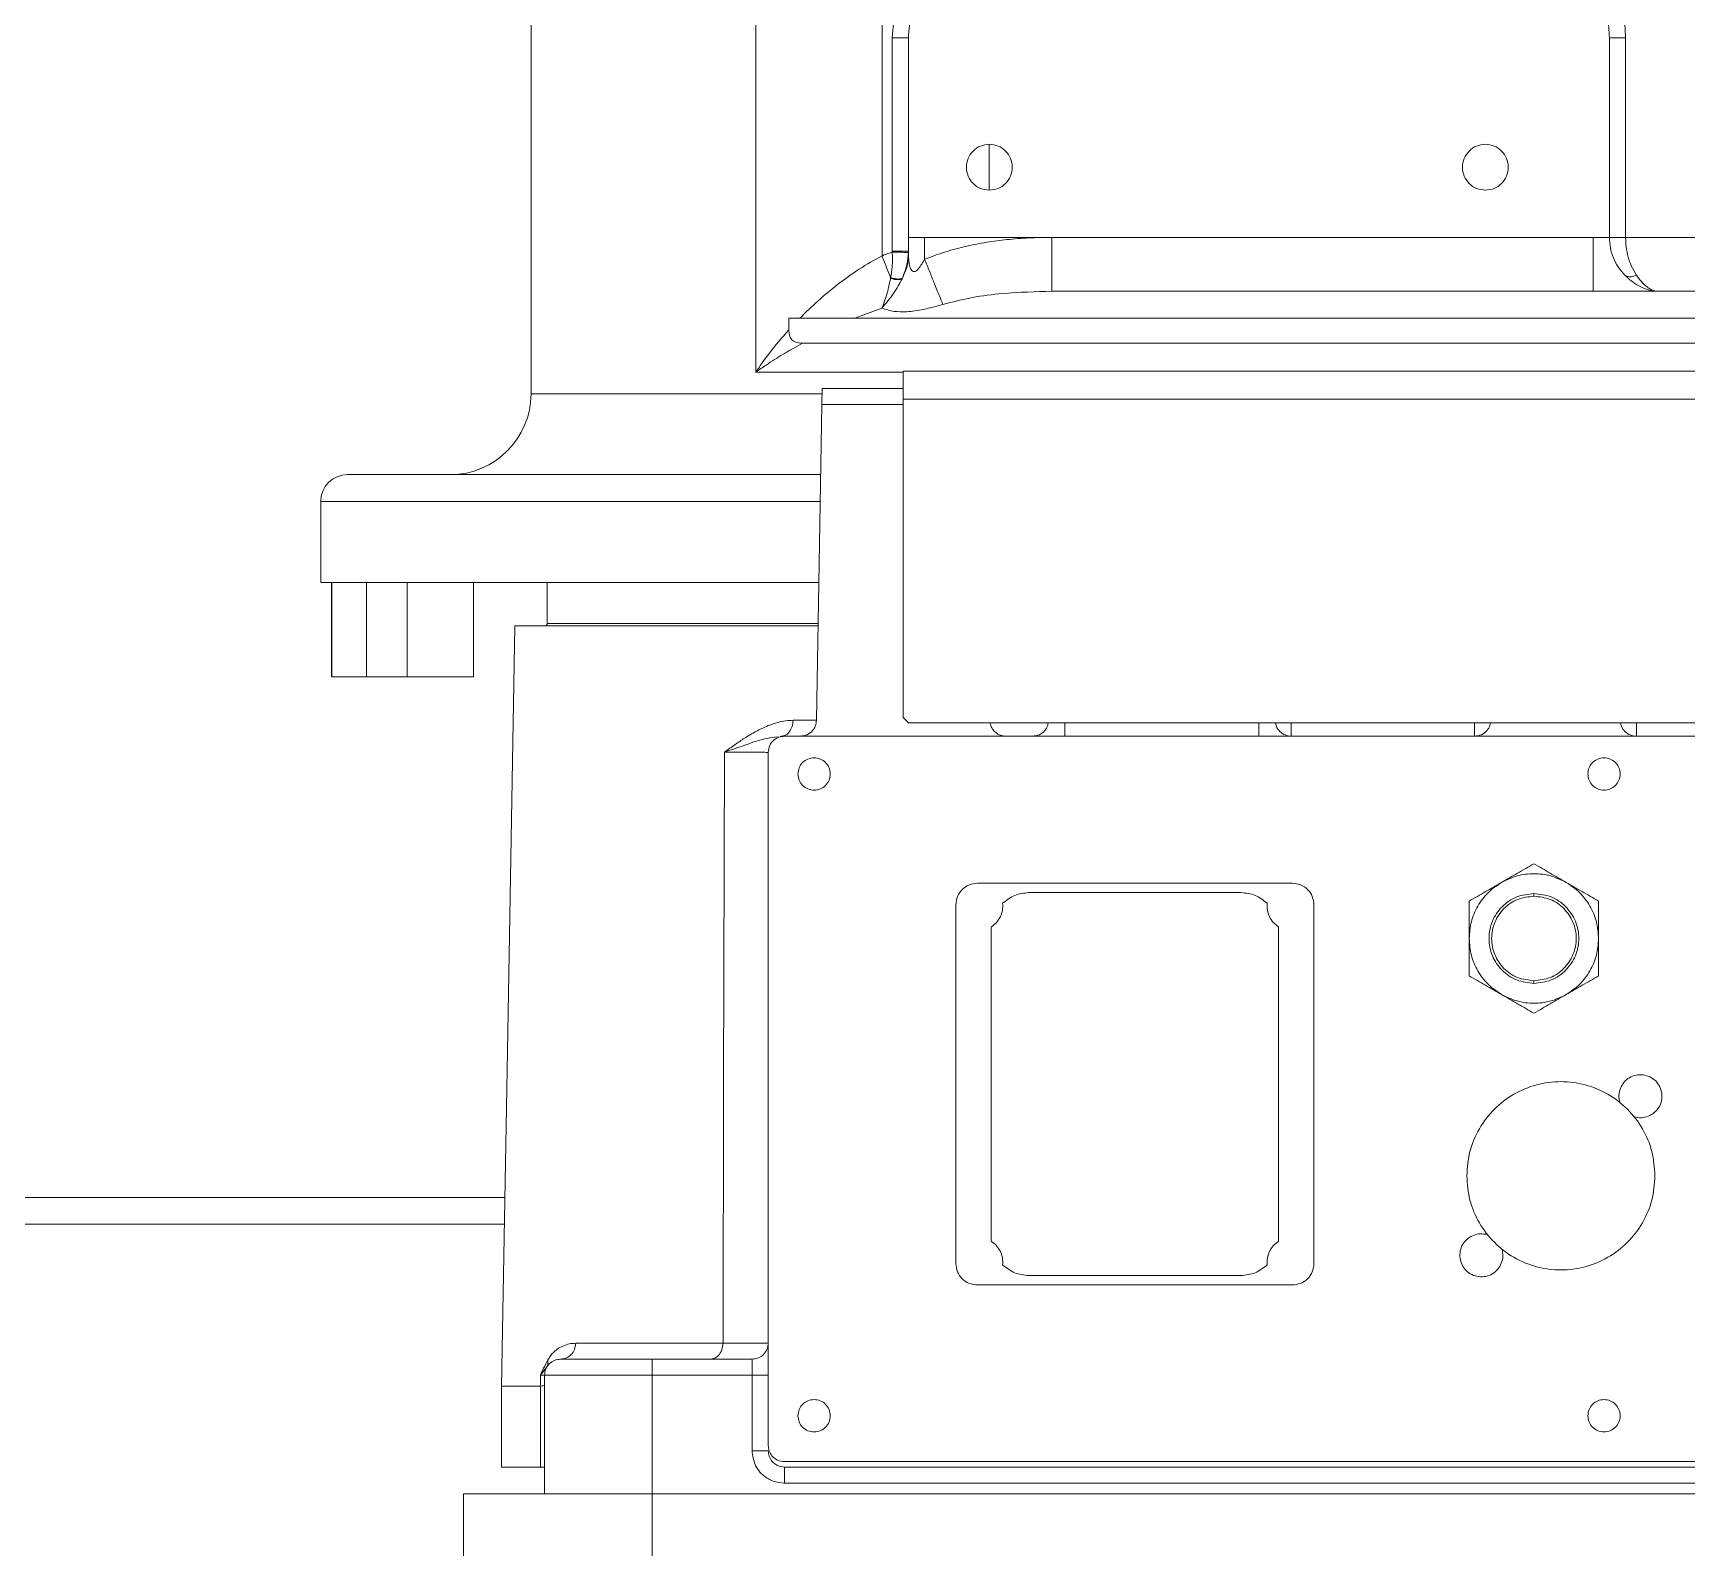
# Model space of a CAD drawing. Header units: millimetres. Extents: x 169 to 14583, y -399 to 10804.
# Drawn here: x 12728.7 to 13035.4, y 1616.2 to 1897 of the extents above; entities that cross this region are included whole.
import ezdxf

# ---------------------------------------------------------------- set-up
doc = ezdxf.new("R2010")
doc.units = ezdxf.units.MM
doc.header["$LTSCALE"] = 35

msp = doc.modelspace()

# ---------------------------------------------------------------- linework, layer by layer
at = {"color": 7, "linetype": 'Continuous', "lineweight": 18}
for p, q in [((12886.122, 1855.742), (12886.122, 1907.159)), ((12821.022, 1904.498), (12821.022, 1830.159)), ((12862.703, 1899.159), (12862.703, 1834.159)), ((12888.022, 1896.159), (12888.022, 1856.618)), ((12891.022, 1859.159), (12891.022, 1896.159)), ((13021.022, 1859.159), (13021.022, 1896.159)), ((13024.022, 1859.159), (13024.022, 1896.159)), ((12906.022, 1867.911), (12906.022, 1876.407)), ((12891.022, 1859.159), (12891.022, 1855.857)), ((12894.022, 1855.096), (12894.022, 1859.159)), ((12917.636, 1859.159), (12894.022, 1859.159)), ((12917.636, 1859.159), (13018.022, 1859.159)), ((13116.022, 1859.159), (13024.022, 1859.159)), ((12917.636, 1849.159), (13018.022, 1849.159)), ((12868.844, 1842.018), (12868.844, 1844.159)), ((12881.071, 1844.159), (12886.077, 1846.036)), ((12874.97, 1828.159), (12875.022, 1831.159)), ((12875.022, 1831.159), (12890.022, 1831.159)), ((12821.136, 1830.159), (12821.158, 1830.159)), ((12874.97, 1828.159), (12890.022, 1828.159)), ((12890.022, 1829.159), (12890.022, 1770.159)), ((12890.022, 1829.159), (13070.022, 1829.159)), ((12787.03, 1815.159), (12787.023, 1815.159)), ((12782.022, 1810.159), (12782.022, 1795.159)), ((12782.043, 1810.159), (12782.052, 1810.159)), ((12784.022, 1795.159), (12784.022, 1777.659)), ((12784.059, 1795.159), (12784.059, 1777.659)), ((12790.52, 1795.159), (12790.52, 1777.659)), ((12798.071, 1795.159), (12798.071, 1777.659)), ((12810.38, 1777.659), (12810.38, 1795.159)), ((12824.022, 1795.159), (12824.022, 1787.559)), ((12790.52, 1777.659), (12784.059, 1777.659)), ((12810.38, 1777.659), (12798.071, 1777.659)), ((12890.022, 1770.159), (12891.022, 1769.159)), ((12867.783, 1766.757), (12867.419, 1766.659)), ((12868.036, 1766.825), (12867.783, 1766.757)), ((12873.961, 1769.607), (12869.613, 1769.607)), ((12891.022, 1769.159), (13069.022, 1769.159)), ((12865.022, 1763.659), (12865.022, 1635.159)), ((12866.86, 1766.569), (12866.271, 1766.474)), ((12867.419, 1766.659), (12867.206, 1766.625)), ((13154.022, 1766.659), (12868.022, 1766.659)), ((12962.222, 1739.409), (12903.822, 1739.409)), ((12952.672, 1737.659), (12913.372, 1737.659)), ((13007.022, 1737.004), (13007.022, 1737.488)), ((12899.822, 1735.409), (12899.822, 1668.909)), ((12966.222, 1668.909), (12966.222, 1735.409)), ((12906.372, 1730.659), (12906.372, 1673.659)), ((12959.672, 1673.659), (12959.672, 1730.659)), ((13007.022, 1720.83), (13007.022, 1721.314)), ((12816.172, 1681.159), (12472.344, 1681.159)), ((12816.084, 1676.159), (12399.243, 1676.159)), ((12913.372, 1666.659), (12952.672, 1666.659)), ((12903.822, 1664.909), (12962.222, 1664.909)), ((12862.022, 1651.159), (12843.522, 1651.159)), ((12823.61, 1649.254), (12822.783, 1648.211)), ((12823.522, 1648.159), (12823.522, 1626.159)), ((12823.904, 1649.625), (12823.61, 1649.254)), ((12843.522, 1648.159), (12843.522, 1626.159)), ((12862.022, 1648.159), (12843.522, 1648.159)), ((12862.022, 1634.159), (12862.022, 1648.159)), ((12815.561, 1646.159), (12815.561, 1631.159)), ((13154.022, 1632.159), (12868.022, 1632.159)), ((13154.022, 1631.159), (12868.022, 1631.159)), ((12929.809, 1631.159), (12927.812, 1631.159)), ((12808.522, 1606.159), (12808.522, 1626.159)), ((12808.522, 1626.159), (12843.522, 1626.159)), ((12843.522, 1626.159), (12843.522, 1606.159)), ((12843.522, 1626.159), (13178.522, 1626.159)), ((12868.022, 1628.159), (13154.022, 1628.159))]:
    msp.add_line(p, q, dxfattribs=at)
at = {"color": 7, "linetype": 'Continuous', "lineweight": 18, "flags": 128}
for points in [[(12890.022, 1834.359), (12990.822, 1834.359), (13070.022, 1834.359)], [(12873.948, 1769.607), (12874.52, 1802.396), (12874.97, 1828.159)], [(12818.022, 1787.159), (12816.644, 1708.199), (12815.561, 1646.159)], [(12856.893, 1763.711), (12856.748, 1702.333), (12856.634, 1654.107)], [(12822.783, 1648.211), (12822.782, 1647.065), (12822.782, 1646.159)], [(12822.782, 1646.159), (12822.782, 1637.759), (12822.783, 1631.159)]]:
    msp.add_lwpolyline(points, dxfattribs=at)
at = {"color": 7, "linetype": 'Continuous', "lineweight": 18}
for centre, radius, start, end in [((12806.022, 1830.159), 15, 270, 0), ((12787.022, 1810.159), 5, 90, 180), ((12823.622, 1787.559), 0.4, 270, 0)]:
    msp.add_arc(centre, radius, start, end, dxfattribs=at)
for points, knots in [([(12899.664, 1916.159), (12898.396, 1915.338), (12895.86, 1913.695), (12892.749, 1910.354), (12890.186, 1906.293), (12888.388, 1901.491), (12888.144, 1897.936), (12888.022, 1896.159)], [0, 0, 0, 0, 0.18671251, 0.37344326, 0.56015034, 0.78008055, 1, 1, 1, 1]), ([(12891.022, 1896.159), (12891.115, 1897.625), (12891.302, 1900.557), (12892.791, 1904.744), (12895.088, 1908.515), (12898.22, 1911.747), (12902.05, 1914.22), (12906.414, 1915.851), (12909.486, 1916.056), (12911.022, 1916.159)], [0, 0, 0, 0, 0.1400121, 0.2800242, 0.4200363, 0.5600485, 0.706699, 0.8533495, 1, 1, 1, 1]), ([(13021.022, 1896.159), (13020.948, 1897.46), (13020.798, 1900.077), (13019.585, 1903.852), (13017.754, 1907.348), (13015.255, 1910.391), (13012.212, 1912.891), (13008.716, 1914.722), (13004.941, 1915.936), (13002.323, 1916.085), (13001.022, 1916.159)], [0, 0, 0, 0, 0.1242211, 0.2500121, 0.3757498, 0.4999965, 0.6241912, 0.749955, 0.8757206, 1, 1, 1, 1]), ([(13024.022, 1896.159), (13023.934, 1897.667), (13023.758, 1900.684), (13022.389, 1905.039), (13020.123, 1909.273), (13016.836, 1913.208), (13013.865, 1915.175), (13012.38, 1916.159)], [0, 0, 0, 0, 0.1867125, 0.3734433, 0.5601503, 0.7800806, 1, 1, 1, 1]), ([(13024.022, 1896.159), (13023.582, 1896.159), (13022.701, 1896.159), (13021.715, 1896.159), (13021.127, 1896.159), (13021.057, 1896.159), (13021.022, 1896.159)], [0, 0, 0, 0, 0.279619, 0.5592379, 0.779619, 1, 1, 1, 1]), ([(12894.022, 1859.159), (12893.582, 1859.159), (12892.701, 1859.159), (12891.715, 1859.159), (12891.127, 1859.159), (12891.057, 1859.159), (12891.022, 1859.159)], [0, 0, 0, 0, 0.279619, 0.5592379, 0.779619, 1, 1, 1, 1]), ([(12894.022, 1855.096), (12895.162, 1855.526), (12897.546, 1856.425), (12901.416, 1857.465), (12905.367, 1858.249), (12909.388, 1858.777), (12913.411, 1859.1), (12916.203, 1859.139), (12917.636, 1859.159)], [0, 0, 0, 0, 0.1515288, 0.3170841, 0.4980197, 0.6525448, 0.8216683, 1, 1, 1, 1]), ([(12917.636, 1849.159), (12917.636, 1849.234), (12917.636, 1849.389), (12917.636, 1850.672), (12917.636, 1852.825), (12917.636, 1855.776), (12917.636, 1858.061), (12917.636, 1859.159)], [0, 0, 0, 0, 0.1768132, 0.3671493, 0.5635508, 0.7902753, 1, 1, 1, 1]), ([(13018.022, 1849.159), (13018.022, 1849.242), (13018.022, 1849.409), (13018.022, 1850.72), (13018.022, 1852.805), (13018.022, 1855.705), (13018.022, 1858.007), (13018.022, 1859.159)], [0, 0, 0, 0, 0.1867813, 0.3735626, 0.5603439, 0.780172, 1, 1, 1, 1]), ([(13024.022, 1859.159), (13023.597, 1859.159), (13022.712, 1859.159), (13021.706, 1859.159), (13021.12, 1859.159), (13021.054, 1859.159), (13021.022, 1859.159)], [0, 0, 0, 0, 0.2702613, 0.5624294, 0.7897364, 1, 1, 1, 1]), ([(13026.022, 1852.16), (13025.684, 1852.714), (13025.083, 1853.701), (13024.468, 1855.509), (13024.086, 1857.298), (13024.043, 1858.558), (13024.022, 1859.159)], [0, 0, 0, 0, 0.2989695, 0.5322448, 0.7768869, 1, 1, 1, 1]), ([(12870.867, 1844.159), (12871.975, 1845.247), (12874.188, 1847.416), (12877.893, 1850.477), (12881.835, 1853.341), (12884.697, 1854.944), (12886.122, 1855.742)], [0, 0, 0, 0, 0.2523364, 0.5033633, 0.7526989, 1, 1, 1, 1]), ([(12888.02, 1856.43), (12887.66, 1856.306), (12887.023, 1856.087), (12886.395, 1855.846), (12886.122, 1855.742)], [0, 0, 0, 0, 0.565863, 1, 1, 1, 1]), ([(12886.122, 1855.742), (12886.429, 1854.952), (12886.978, 1853.542), (12887.483, 1852.244), (12887.705, 1851.674)], [0, 0, 0, 0, 0.56052779, 1, 1, 1, 1]), ([(12888.02, 1856.43), (12888.045, 1855.504), (12888.09, 1853.859), (12887.822, 1852.339), (12887.705, 1851.674)], [0, 0, 0, 0, 0.5623087, 1, 1, 1, 1]), ([(12888.022, 1856.618), (12888.022, 1856.583), (12888.022, 1856.52), (12888.02, 1856.457), (12888.02, 1856.43)], [0, 0, 0, 0, 0.5599824, 1, 1, 1, 1]), ([(12891.019, 1856.358), (12890.963, 1856.359), (12890.847, 1856.362), (12890.035, 1856.381), (12889.031, 1856.405), (12888.348, 1856.422), (12888.02, 1856.43)], [0, 0, 0, 0, 0.2703681, 0.5624018, 0.7896297, 1, 1, 1, 1]), ([(12888.022, 1856.618), (12888.462, 1856.618), (12889.343, 1856.618), (12890.329, 1856.618), (12890.917, 1856.618), (12890.987, 1856.618), (12891.022, 1856.618)], [0, 0, 0, 0, 0.279619, 0.5592379, 0.779619, 1, 1, 1, 1]), ([(12889.834, 1851.487), (12890.213, 1852.268), (12890.891, 1853.663), (12890.982, 1855.186), (12891.022, 1855.857)], [0, 0, 0, 0, 0.5593957, 1, 1, 1, 1]), ([(12889.891, 1851.612), (12890.215, 1852.429), (12890.82, 1853.952), (12890.956, 1855.595), (12891.019, 1856.358)], [0, 0, 0, 0, 0.5361125, 1, 1, 1, 1]), ([(12891.022, 1855.857), (12891.053, 1855.193), (12891.097, 1854.261), (12891.429, 1853.313), (12891.676, 1852.971), (12891.882, 1852.826), (12892.119, 1852.797), (12892.375, 1852.891), (12892.636, 1853.088), (12893.257, 1853.752), (12893.673, 1854.484), (12894.022, 1855.096)], [0, 0, 0, 0, 0.3084918, 0.4330617, 0.4844341, 0.5291956, 0.5704671, 0.6130686, 0.6611213, 0.7165018, 1, 1, 1, 1]), ([(12897.411, 1846.721), (12897.213, 1847.211), (12896.809, 1848.209), (12895.9, 1850.455), (12894.944, 1852.819), (12894.325, 1854.347), (12894.022, 1855.096)], [0, 0, 0, 0, 0.2750405, 0.5612142, 0.7849593, 1, 1, 1, 1]), ([(12887.683, 1851.55), (12887.468, 1850.462), (12887.046, 1848.336), (12886.395, 1846.791), (12886.077, 1846.036)], [0, 0, 0, 0, 0.5115883, 1, 1, 1, 1]), ([(12886.077, 1846.036), (12886.851, 1846.928), (12888.225, 1848.509), (12889.345, 1850.583), (12889.834, 1851.487)], [0, 0, 0, 0, 0.5640564, 1, 1, 1, 1]), ([(12887.705, 1851.674), (12887.701, 1851.651), (12887.694, 1851.61), (12887.687, 1851.568), (12887.683, 1851.55)], [0, 0, 0, 0, 0.5600776, 1, 1, 1, 1]), ([(12887.683, 1851.55), (12887.946, 1851.483), (12888.482, 1851.346), (12889.311, 1851.274), (12889.637, 1851.407), (12889.834, 1851.487)], [0, 0, 0, 0, 0.2759418, 0.5621331, 1, 1, 1, 1]), ([(12887.705, 1851.674), (12887.961, 1851.609), (12888.492, 1851.473), (12889.347, 1851.392), (12889.683, 1851.528), (12889.891, 1851.612)], [0, 0, 0, 0, 0.2629926, 0.5460759, 1, 1, 1, 1]), ([(12889.834, 1851.487), (12889.845, 1851.51), (12889.864, 1851.552), (12889.882, 1851.594), (12889.891, 1851.612)], [0, 0, 0, 0, 0.5599381, 1, 1, 1, 1]), ([(13026.022, 1852.16), (13025.784, 1852.059), (13025.298, 1851.853), (13024.492, 1851.774), (13024.11, 1852.015), (13023.879, 1852.16)], [0, 0, 0, 0, 0.2764508, 0.5627289, 1, 1, 1, 1]), ([(13029.272, 1849.227), (13029.175, 1849.234), (13028.735, 1849.266), (13027.919, 1849.506), (13026.724, 1849.999), (13025.34, 1850.815), (13024.385, 1851.695), (13023.879, 1852.16)], [0, 0, 0, 0, 0.0557907, 0.2532772, 0.4482451, 0.7080924, 1, 1, 1, 1]), ([(13029.43, 1849.249), (13029.394, 1849.254), (13029.146, 1849.287), (13028.686, 1849.516), (13027.903, 1850.013), (13027.007, 1850.835), (13026.338, 1851.735), (13026.022, 1852.16)], [0, 0, 0, 0, 0.0333633, 0.2292748, 0.4059329, 0.7193581, 1, 1, 1, 1]), ([(12886.077, 1846.036), (12886.798, 1845.796), (12888.109, 1845.361), (12890.807, 1845.309), (12893.833, 1845.729), (12896.192, 1846.383), (12897.411, 1846.721)], [0, 0, 0, 0, 0.2649327, 0.4812204, 0.7318677, 1, 1, 1, 1]), ([(12897.411, 1846.721), (12899.209, 1847.177), (12902.851, 1848.101), (12909.617, 1848.97), (12914.578, 1849.087), (12917.636, 1849.159)], [0, 0, 0, 0, 0.2722965, 0.5513564, 1, 1, 1, 1]), ([(13116.022, 1849.159), (13112.433, 1849.159), (13105.254, 1849.159), (13093.786, 1849.159), (13081.89, 1849.159), (13069.577, 1849.159), (13057.004, 1849.159), (13044.25, 1849.159), (13031.39, 1849.159), (13018.417, 1849.159), (13004.578, 1849.159), (12989.95, 1849.159), (12974.663, 1849.159), (12959.657, 1849.159), (12945.069, 1849.159), (12930.941, 1849.159), (12922.071, 1849.159), (12917.636, 1849.159)], [0, 0, 0, 0, 0.062722, 0.1254446, 0.1881671, 0.2508891, 0.3136112, 0.3752142, 0.4368172, 0.4984197, 0.5600222, 0.6333522, 0.7066819, 0.7800112, 0.8533406, 0.9266707, 1, 1, 1, 1]), ([(13147.189, 1844.159), (13143.876, 1844.159), (13137.249, 1844.159), (13126.414, 1844.159), (13114.997, 1844.159), (13102.995, 1844.159), (13090.49, 1844.159), (13077.547, 1844.159), (13063.795, 1844.159), (13049.271, 1844.159), (13034.039, 1844.159), (13018.653, 1844.159), (13003.217, 1844.159), (12987.832, 1844.159), (12972.602, 1844.159), (12957.628, 1844.159), (12943.009, 1844.159), (12928.843, 1844.159), (12915.305, 1844.159), (12902.469, 1844.159), (12890.424, 1844.159), (12879.088, 1844.159), (12872.259, 1844.159), (12868.844, 1844.159)], [0, 0, 0, 0, 0.0448014, 0.0896028, 0.1344042, 0.1792056, 0.224007, 0.2688084, 0.3136098, 0.3628889, 0.4121681, 0.4614473, 0.5107264, 0.5600056, 0.6092847, 0.6585639, 0.7078431, 0.7571222, 0.8064014, 0.854801, 0.9032007, 0.9516003, 1, 1, 1, 1]), ([(12868.844, 1842.018), (12867.58, 1840.564), (12865.322, 1837.965), (12863.504, 1835.323), (12862.703, 1834.159)], [0, 0, 0, 0, 0.5595668, 1, 1, 1, 1]), ([(12871.36, 1839.544), (12870.854, 1839.568), (12870.22, 1839.597), (12869.545, 1840.025), (12869.275, 1840.31), (12869.078, 1840.639), (12868.887, 1841.191), (12868.862, 1841.672), (12868.844, 1842.018)], [0, 0, 0, 0, 0.4346496, 0.5431425, 0.6400025, 0.722753, 0.800256, 1, 1, 1, 1]), ([(12862.703, 1834.159), (12863.332, 1834.6), (12864.45, 1835.384), (12866.162, 1836.495), (12867.828, 1837.527), (12869.549, 1838.543), (12870.777, 1839.222), (12871.36, 1839.544)], [0, 0, 0, 0, 0.24282817, 0.43161559, 0.61423979, 0.81675938, 1, 1, 1, 1]), ([(12890.022, 1834.359), (12890.022, 1834.261), (12890.022, 1834.065), (12890.022, 1832.672), (12890.022, 1830.958), (12890.022, 1829.759), (12890.022, 1829.159)], [0, 0, 0, 0, 0.279619, 0.5592379, 0.779619, 1, 1, 1, 1]), ([(12862.703, 1834.159), (12865.462, 1834.159), (12870.98, 1834.159), (12880.152, 1834.159), (12886.515, 1834.159), (12889.976, 1834.159), (12890.022, 1834.159)], [0, 0, 0, 0, 0.3318563, 0.6637126, 0.9955688, 1, 1, 1, 1]), ([(12875.004, 1830.159), (12872.578, 1830.159), (12866.812, 1830.159), (12858.652, 1830.159), (12850.448, 1830.159), (12843.193, 1830.159), (12836.897, 1830.159), (12831.602, 1830.159), (12827.342, 1830.159), (12824.122, 1830.159), (12822.039, 1830.159), (12821.033, 1830.159), (12821.128, 1830.159), (12821.158, 1830.159)], [0, 0, 0, 0, 0.071336, 0.1695309, 0.2677258, 0.3659208, 0.4641157, 0.5623106, 0.6605056, 0.7587005, 0.8568954, 0.9550904, 1, 1, 1, 1]), ([(12874.743, 1815.159), (12872.682, 1815.159), (12866.452, 1815.159), (12856.785, 1815.159), (12845.78, 1815.159), (12835.618, 1815.159), (12826.299, 1815.159), (12817.628, 1815.159), (12809.749, 1815.159), (12802.812, 1815.159), (12797.082, 1815.159), (12792.591, 1815.159), (12789.392, 1815.159), (12787.382, 1815.159), (12787.143, 1815.159), (12787.023, 1815.159)], [0, 0, 0, 0, 0.037624, 0.1137851, 0.189946, 0.266107, 0.3422683, 0.4184292, 0.5015106, 0.5845924, 0.6676739, 0.7507553, 0.8338371, 0.9169186, 1, 1, 1, 1]), ([(12782.043, 1810.159), (12782.104, 1810.159), (12782.23, 1810.159), (12783.432, 1810.159), (12785.397, 1810.159), (12788.178, 1810.159), (12791.745, 1810.159), (12796.089, 1810.159), (12801.195, 1810.159), (12807.044, 1810.159), (12813.616, 1810.159), (12820.888, 1810.159), (12828.832, 1810.159), (12837.424, 1810.159), (12846.626, 1810.159), (12856.427, 1810.159), (12865.757, 1810.159), (12872.028, 1810.159), (12874.655, 1810.159)], [0, 0, 0, 0, 0.0603414, 0.1241719, 0.1880023, 0.2518328, 0.3156632, 0.3794937, 0.4433241, 0.5071546, 0.570985, 0.6348155, 0.6986459, 0.7624764, 0.8263068, 0.8901373, 0.9539677, 1, 1, 1, 1]), ([(12874.394, 1795.159), (12870.973, 1795.159), (12863.681, 1795.159), (12853.235, 1795.159), (12842.949, 1795.159), (12833.358, 1795.159), (12824.484, 1795.159), (12816.382, 1795.159), (12809.071, 1795.159), (12802.579, 1795.159), (12796.931, 1795.159), (12792.15, 1795.159), (12788.272, 1795.159), (12785.29, 1795.159), (12783.261, 1795.159), (12782.148, 1795.159), (12782.127, 1795.159), (12782.119, 1795.159)], [0, 0, 0, 0, 0.0604858, 0.1289401, 0.1974185, 0.2660872, 0.3345644, 0.4030223, 0.4714766, 0.539955, 0.6086237, 0.6771008, 0.7455588, 0.8140131, 0.8824915, 0.9511602, 1, 1, 1, 1]), ([(12874.254, 1787.159), (12871.091, 1787.159), (12864.665, 1787.159), (12855.949, 1787.159), (12847.918, 1787.159), (12840.779, 1787.159), (12834.55, 1787.159), (12829.37, 1787.159), (12825.203, 1787.159), (12822.002, 1787.159), (12819.722, 1787.159), (12818.288, 1787.159), (12818.111, 1787.159), (12818.022, 1787.159)], [0, 0, 0, 0, 0.0907197, 0.184321, 0.2779222, 0.3715235, 0.4651247, 0.558726, 0.6469808, 0.7352356, 0.8234904, 0.9117452, 1, 1, 1, 1]), ([(12874.261, 1787.559), (12872.425, 1787.559), (12867.224, 1787.559), (12859.606, 1787.559), (12851.407, 1787.559), (12844.234, 1787.559), (12838.078, 1787.559), (12832.993, 1787.559), (12828.998, 1787.559), (12826.148, 1787.559), (12824.355, 1787.559), (12824.133, 1787.559), (12824.022, 1787.559)], [0, 0, 0, 0, 0.0571266, 0.1618903, 0.266654, 0.3714177, 0.4761814, 0.5809451, 0.6857089, 0.7904726, 0.8952363, 1, 1, 1, 1]), ([(12798.071, 1777.659), (12796.699, 1777.659), (12793.954, 1777.659), (12791.664, 1777.659), (12790.52, 1777.659)], [0, 0, 0, 0, 0.49988, 1, 1, 1, 1]), ([(12869.613, 1769.607), (12869.168, 1769.587), (12868.22, 1769.546), (12866.684, 1769.211), (12865.193, 1768.71), (12863.847, 1768.115), (12862.363, 1767.36), (12860.708, 1766.37), (12858.764, 1765.067), (12857.545, 1764.184), (12856.893, 1763.711)], [0, 0, 0, 0, 0.0950841, 0.2025585, 0.3350767, 0.4290809, 0.512969, 0.6845625, 0.8311416, 1, 1, 1, 1]), ([(12869.613, 1769.607), (12869.576, 1769.218), (12869.502, 1768.441), (12868.991, 1767.478), (12868.383, 1766.868), (12867.942, 1766.786), (12867.783, 1766.757)], [0, 0, 0, 0, 0.2807527, 0.5615054, 0.8422581, 1, 1, 1, 1]), ([(12870.948, 1766.659), (12871.383, 1766.714), (12872.254, 1766.825), (12873.234, 1767.611), (12873.827, 1768.582), (12873.907, 1769.265), (12873.948, 1769.607)], [0, 0, 0, 0, 0.2796274, 0.5592548, 0.7796274, 1, 1, 1, 1]), ([(12909.096, 1766.659), (12908.751, 1766.694), (12908.049, 1766.765), (12907.145, 1767.349), (12906.417, 1768.142), (12906.23, 1768.824), (12906.138, 1769.159)], [0, 0, 0, 0, 0.2459259, 0.4996039, 0.7535538, 1, 1, 1, 1]), ([(12914.022, 1766.659), (12914.463, 1766.715), (12915.345, 1766.828), (12916.32, 1767.635), (12916.849, 1768.466), (12916.913, 1768.984), (12916.935, 1769.159)], [0, 0, 0, 0, 0.3136262, 0.6272524, 0.8744362, 1, 1, 1, 1]), ([(12920.022, 1766.659), (12920.022, 1766.704), (12920.022, 1766.794), (12920.022, 1767.491), (12920.022, 1768.328), (12920.022, 1768.939), (12920.022, 1769.159)], [0, 0, 0, 0, 0.2805459, 0.5610918, 0.8416377, 1, 1, 1, 1]), ([(12956.022, 1766.659), (12956.022, 1766.715), (12956.022, 1766.828), (12956.022, 1767.635), (12956.022, 1768.466), (12956.022, 1768.984), (12956.022, 1769.159)], [0, 0, 0, 0, 0.3136262, 0.6272524, 0.8744362, 1, 1, 1, 1]), ([(12962.022, 1766.659), (12961.628, 1766.704), (12960.841, 1766.794), (12959.859, 1767.491), (12959.235, 1768.328), (12959.151, 1768.939), (12959.121, 1769.159)], [0, 0, 0, 0, 0.2805459, 0.5610918, 0.8416377, 1, 1, 1, 1]), ([(12962.022, 1766.659), (12962.022, 1766.704), (12962.022, 1766.794), (12962.022, 1767.387), (12962.022, 1768.016), (12962.024, 1768.562), (12962.023, 1768.96), (12962.022, 1769.159)], [0, 0, 0, 0, 0.280036, 0.5600719, 0.7150711, 0.8571746, 1, 1, 1, 1]), ([(12996.021, 1769.159), (12996.021, 1768.96), (12996.02, 1768.562), (12996.022, 1768.016), (12996.022, 1767.387), (12996.022, 1766.794), (12996.022, 1766.704), (12996.022, 1766.659)], [0, 0, 0, 0, 0.1428091, 0.2849168, 0.4399283, 0.7199642, 1, 1, 1, 1]), ([(12996.022, 1766.659), (12996.463, 1766.715), (12997.345, 1766.828), (12998.32, 1767.635), (12998.849, 1768.466), (12998.913, 1768.984), (12998.935, 1769.159)], [0, 0, 0, 0, 0.3136262, 0.6272524, 0.8744362, 1, 1, 1, 1]), ([(13026.022, 1766.659), (13025.628, 1766.704), (13024.841, 1766.794), (13023.859, 1767.491), (13023.235, 1768.328), (13023.151, 1768.939), (13023.121, 1769.159)], [0, 0, 0, 0, 0.2805459, 0.5610918, 0.8416377, 1, 1, 1, 1]), ([(13026.022, 1766.659), (13026.022, 1766.704), (13026.022, 1766.794), (13026.022, 1767.387), (13026.022, 1768.016), (13026.024, 1768.562), (13026.023, 1768.96), (13026.022, 1769.159)], [0, 0, 0, 0, 0.280036, 0.5600719, 0.7150711, 0.8571746, 1, 1, 1, 1]), ([(12866.271, 1766.474), (12865.62, 1766.39), (12863.897, 1766.168), (12860.868, 1765.056), (12858.226, 1764.162), (12856.893, 1763.711)], [0, 0, 0, 0, 0.2309611, 0.6120006, 1, 1, 1, 1]), ([(12856.893, 1763.711), (12858.257, 1763.707), (12860.984, 1763.698), (12863.401, 1763.685), (12864.788, 1763.671), (12864.944, 1763.663), (12865.022, 1763.659)], [0, 0, 0, 0, 0.2799358, 0.5598693, 0.7799335, 1, 1, 1, 1]), ([(12865.022, 1763.659), (12865.079, 1764.099), (12865.192, 1764.98), (12865.995, 1765.966), (12866.984, 1766.554), (12867.676, 1766.624), (12868.022, 1766.659)], [0, 0, 0, 0, 0.279619, 0.5592379, 0.779619, 1, 1, 1, 1]), ([(13007.022, 1743.015), (13006.013, 1742.433), (13004.045, 1741.297), (13002.012, 1740.123), (13001.022, 1739.551)], [0, 0, 0, 0, 0.51297539, 1, 1, 1, 1]), ([(13013.022, 1739.551), (13012.031, 1740.124), (13009.997, 1741.297), (13008.03, 1742.433), (13007.022, 1743.015)], [0, 0, 0, 0, 0.4875787, 1, 1, 1, 1]), ([(12903.822, 1739.409), (12903.298, 1739.349), (12902.25, 1739.228), (12900.927, 1738.304), (12900.003, 1736.982), (12899.882, 1735.933), (12899.822, 1735.409)], [0, 0, 0, 0, 0.2500281, 0.4999846, 0.7497958, 1, 1, 1, 1]), ([(12966.222, 1735.409), (12966.162, 1735.933), (12966.041, 1736.981), (12965.117, 1738.303), (12963.795, 1739.228), (12962.746, 1739.349), (12962.222, 1739.409)], [0, 0, 0, 0, 0.2500281, 0.4999846, 0.7497958, 1, 1, 1, 1]), ([(13001.022, 1739.551), (13000.154, 1738.959), (12998.418, 1737.773), (12996.525, 1735.219), (12995.26, 1732.302), (12995.101, 1730.207), (12995.022, 1729.159)], [0, 0, 0, 0, 0.250083, 0.5000038, 0.7500088, 1, 1, 1, 1]), ([(13001.022, 1739.551), (13000.031, 1738.979), (12997.997, 1737.805), (12996.03, 1736.669), (12995.022, 1736.087)], [0, 0, 0, 0, 0.4875787, 1, 1, 1, 1]), ([(13013.022, 1739.551), (13012.075, 1740.007), (13010.18, 1740.917), (13007.022, 1741.28), (13003.863, 1740.917), (13001.969, 1740.006), (13001.022, 1739.551)], [0, 0, 0, 0, 0.250083, 0.5000038, 0.7500088, 1, 1, 1, 1]), ([(13019.022, 1729.159), (13018.943, 1730.207), (13018.784, 1732.303), (13017.519, 1735.22), (13015.625, 1737.773), (13013.89, 1738.959), (13013.022, 1739.551)], [0, 0, 0, 0, 0.250083, 0.5000038, 0.7500088, 1, 1, 1, 1]), ([(13019.022, 1736.087), (13018.013, 1736.67), (13016.045, 1737.806), (13014.012, 1738.98), (13013.022, 1739.551)], [0, 0, 0, 0, 0.5129754, 1, 1, 1, 1]), ([(12913.372, 1737.659), (12912.463, 1737.565), (12910.645, 1737.376), (12909.21, 1736.244), (12908.492, 1735.677)], [0, 0, 0, 0, 0.4998241, 1, 1, 1, 1]), ([(12957.552, 1735.677), (12956.835, 1736.244), (12955.4, 1737.376), (12953.581, 1737.565), (12952.672, 1737.659)], [0, 0, 0, 0, 0.4998241, 1, 1, 1, 1]), ([(12995.022, 1736.087), (12995.022, 1734.922), (12995.022, 1732.65), (12995.022, 1730.302), (12995.022, 1729.159)], [0, 0, 0, 0, 0.513011, 1, 1, 1, 1]), ([(13007.022, 1737.004), (13005.992, 1736.882), (13003.935, 1736.638), (13001.316, 1734.828), (12999.593, 1732.227), (12998.968, 1729.153), (12999.598, 1726.079), (13001.324, 1723.482), (13003.942, 1721.678), (13005.994, 1721.436), (13007.022, 1721.314)], [0, 0, 0, 0, 0.12561173, 0.25067716, 0.37546593, 0.50023543, 0.62501718, 0.74979135, 0.87470364, 1, 1, 1, 1]), ([(13007.022, 1721.314), (13008.052, 1721.436), (13010.108, 1721.68), (13012.728, 1723.49), (13014.451, 1726.091), (13015.075, 1729.165), (13014.446, 1732.238), (13012.72, 1734.836), (13010.102, 1736.64), (13008.05, 1736.882), (13007.022, 1737.004)], [0, 0, 0, 0, 0.1256117, 0.2506772, 0.3754659, 0.5002354, 0.6250172, 0.7497914, 0.8747036, 1, 1, 1, 1]), ([(13019.022, 1729.159), (13019.022, 1730.304), (13019.022, 1732.651), (13019.022, 1734.923), (13019.022, 1736.087)], [0, 0, 0, 0, 0.4875785, 1, 1, 1, 1]), ([(12908.492, 1735.677), (12908.507, 1735.258), (12908.536, 1734.409), (12908.107, 1733.194), (12907.426, 1732.1), (12906.743, 1731.593), (12906.405, 1731.342)], [0, 0, 0, 0, 0.24731126, 0.49964181, 0.75225378, 1, 1, 1, 1]), ([(12959.639, 1731.342), (12959.301, 1731.592), (12958.62, 1732.099), (12957.938, 1733.192), (12957.508, 1734.407), (12957.537, 1735.257), (12957.552, 1735.677)], [0, 0, 0, 0, 0.2473113, 0.4996418, 0.7522538, 1, 1, 1, 1]), ([(12906.405, 1731.342), (12906.395, 1731.215), (12906.375, 1730.987), (12906.373, 1730.759), (12906.372, 1730.659)], [0, 0, 0, 0, 0.55996466, 1, 1, 1, 1]), ([(12959.672, 1730.659), (12959.67, 1730.787), (12959.667, 1731.015), (12959.647, 1731.242), (12959.639, 1731.342)], [0, 0, 0, 0, 0.5599647, 1, 1, 1, 1]), ([(12995.022, 1729.159), (12995.101, 1728.111), (12995.26, 1726.015), (12996.525, 1723.098), (12998.419, 1720.545), (13000.154, 1719.359), (13001.022, 1718.767)], [0, 0, 0, 0, 0.250083, 0.5000038, 0.7500088, 1, 1, 1, 1]), ([(12995.022, 1729.159), (12995.022, 1728.014), (12995.022, 1725.667), (12995.022, 1723.395), (12995.022, 1722.231)], [0, 0, 0, 0, 0.4875788, 1, 1, 1, 1]), ([(13013.022, 1718.767), (13013.89, 1719.359), (13015.626, 1720.544), (13017.519, 1723.099), (13018.784, 1726.015), (13018.943, 1728.111), (13019.022, 1729.159)], [0, 0, 0, 0, 0.25008298, 0.50000378, 0.75000876, 1, 1, 1, 1]), ([(13019.022, 1722.231), (13019.022, 1723.396), (13019.022, 1725.668), (13019.022, 1728.016), (13019.022, 1729.159)], [0, 0, 0, 0, 0.5129754, 1, 1, 1, 1]), ([(12995.022, 1722.231), (12996.031, 1721.648), (12997.999, 1720.512), (13000.032, 1719.338), (13001.022, 1718.767)], [0, 0, 0, 0, 0.513011, 1, 1, 1, 1]), ([(13013.022, 1718.767), (13014.013, 1719.339), (13016.046, 1720.513), (13018.014, 1721.649), (13019.022, 1722.231)], [0, 0, 0, 0, 0.4875787, 1, 1, 1, 1]), ([(13001.022, 1718.767), (13001.969, 1718.311), (13003.864, 1717.4), (13007.022, 1717.038), (13010.181, 1717.401), (13012.075, 1718.311), (13013.022, 1718.767)], [0, 0, 0, 0, 0.250083, 0.5000038, 0.7500088, 1, 1, 1, 1]), ([(13001.022, 1718.767), (13002.013, 1718.194), (13004.046, 1717.02), (13006.014, 1715.885), (13007.022, 1715.303)], [0, 0, 0, 0, 0.4875787, 1, 1, 1, 1]), ([(13007.022, 1715.303), (13008.03, 1715.884), (13009.997, 1717.02), (13012.03, 1718.194), (13013.022, 1718.767)], [0, 0, 0, 0, 0.51215844, 1, 1, 1, 1]), ([(12994.572, 1685.159), (12994.688, 1686.682), (12994.919, 1689.727), (12996.751, 1693.984), (12999.536, 1697.641), (13003.198, 1700.445), (13007.453, 1702.208), (13012.022, 1702.811), (13016.591, 1702.208), (13020.846, 1700.445), (13024.508, 1697.641), (13027.293, 1693.984), (13029.125, 1689.727), (13029.356, 1686.682), (13029.472, 1685.159)], [0, 0, 0, 0, 0.0833351, 0.1666607, 0.2499959, 0.3333329, 0.4166628, 0.5, 0.5833373, 0.6666672, 0.7500041, 0.8333394, 0.9166649, 1, 1, 1, 1]), ([(13022.936, 1698.776), (13022.856, 1699.21), (13022.696, 1700.079), (13023.013, 1701.386), (13023.676, 1702.535), (13024.687, 1703.417), (13025.943, 1703.883), (13027.274, 1703.921), (13028.555, 1703.555), (13029.657, 1702.794), (13030.419, 1701.693), (13030.785, 1700.413), (13030.747, 1699.08), (13030.279, 1697.824), (13029.399, 1696.811), (13028.25, 1696.147), (13026.942, 1695.832), (13026.074, 1695.992), (13025.638, 1696.073)], [0, 0, 0, 0, 0.06257494, 0.1249718, 0.18737397, 0.24996618, 0.3125541, 0.37495022, 0.43734872, 0.49993921, 0.56251192, 0.62486833, 0.68725692, 0.74995071, 0.81262906, 0.87498013, 0.93732988, 1, 1, 1, 1]), ([(13029.472, 1685.159), (13029.356, 1683.636), (13029.125, 1680.591), (13027.293, 1676.334), (13024.508, 1672.677), (13020.846, 1669.873), (13016.591, 1668.11), (13012.022, 1667.506), (13007.453, 1668.11), (13003.198, 1669.873), (12999.536, 1672.677), (12996.751, 1676.334), (12994.919, 1680.591), (12994.688, 1683.636), (12994.572, 1685.159)], [0, 0, 0, 0, 0.0833351, 0.1666607, 0.2499959, 0.3333329, 0.4166628, 0.5, 0.5833373, 0.6666672, 0.7500041, 0.8333394, 0.9166649, 1, 1, 1, 1]), ([(12906.372, 1673.659), (12906.374, 1673.531), (12906.377, 1673.303), (12906.397, 1673.076), (12906.405, 1672.976)], [0, 0, 0, 0, 0.5599647, 1, 1, 1, 1]), ([(12906.405, 1672.976), (12906.743, 1672.725), (12907.424, 1672.219), (12908.106, 1671.126), (12908.536, 1669.91), (12908.507, 1669.061), (12908.492, 1668.64)], [0, 0, 0, 0, 0.2473113, 0.4996418, 0.7522538, 1, 1, 1, 1]), ([(12957.552, 1668.64), (12957.537, 1669.06), (12957.508, 1669.908), (12957.937, 1671.123), (12958.618, 1672.218), (12959.301, 1672.725), (12959.639, 1672.976)], [0, 0, 0, 0, 0.2473113, 0.4996418, 0.7522538, 1, 1, 1, 1]), ([(12959.639, 1672.976), (12959.649, 1673.103), (12959.668, 1673.331), (12959.671, 1673.559), (12959.672, 1673.659)], [0, 0, 0, 0, 0.5599647, 1, 1, 1, 1]), ([(13001.108, 1671.542), (13001.188, 1671.108), (13001.348, 1670.239), (13001.031, 1668.932), (13000.368, 1667.783), (12999.357, 1666.901), (12998.101, 1666.435), (12996.77, 1666.397), (12995.489, 1666.762), (12994.387, 1667.524), (12993.625, 1668.625), (12993.259, 1669.905), (12993.297, 1671.237), (12993.765, 1672.493), (12994.645, 1673.507), (12995.794, 1674.171), (12997.102, 1674.486), (12997.97, 1674.326), (12998.405, 1674.245)], [0, 0, 0, 0, 0.0625749, 0.1249718, 0.187374, 0.2499662, 0.3125541, 0.3749502, 0.4373487, 0.4999392, 0.5625119, 0.6248683, 0.6872569, 0.7499507, 0.8126291, 0.8749801, 0.9373299, 1, 1, 1, 1]), ([(12899.822, 1668.909), (12899.882, 1668.385), (12900.003, 1667.337), (12900.927, 1666.014), (12902.249, 1665.09), (12903.297, 1664.969), (12903.822, 1664.909)], [0, 0, 0, 0, 0.2500281, 0.4999846, 0.7497958, 1, 1, 1, 1]), ([(12908.492, 1668.64), (12909.209, 1668.074), (12910.644, 1666.942), (12912.462, 1666.753), (12913.372, 1666.659)], [0, 0, 0, 0, 0.4998241, 1, 1, 1, 1]), ([(12952.672, 1666.659), (12953.581, 1666.753), (12955.399, 1666.942), (12956.834, 1668.074), (12957.552, 1668.64)], [0, 0, 0, 0, 0.4998241, 1, 1, 1, 1]), ([(12962.222, 1664.909), (12962.746, 1664.969), (12963.794, 1665.09), (12965.116, 1666.014), (12966.041, 1667.336), (12966.162, 1668.384), (12966.222, 1668.909)], [0, 0, 0, 0, 0.2500281, 0.4999846, 0.7497958, 1, 1, 1, 1]), ([(12829.312, 1654.107), (12828.919, 1654.083), (12828.09, 1654.033), (12826.949, 1653.649), (12825.944, 1653.081), (12825.17, 1652.416), (12824.595, 1651.763), (12824.291, 1651.261), (12824.156, 1651.039)], [0, 0, 0, 0, 0.2044345, 0.4302946, 0.6291173, 0.7880537, 0.9059959, 1, 1, 1, 1]), ([(12856.634, 1654.107), (12856.587, 1653.686), (12856.49, 1652.811), (12855.847, 1651.826), (12855.056, 1651.255), (12854.521, 1651.19), (12854.263, 1651.159)], [0, 0, 0, 0, 0.2712077, 0.5632862, 0.7901228, 1, 1, 1, 1]), ([(12865.022, 1654.159), (12864.918, 1654.155), (12864.71, 1654.146), (12863.016, 1654.133), (12860.43, 1654.12), (12857.899, 1654.111), (12856.634, 1654.107)], [0, 0, 0, 0, 0.249999, 0.499998, 0.749998, 1, 1, 1, 1]), ([(12824.156, 1651.039), (12823.889, 1650.528), (12823.413, 1649.618), (12822.976, 1648.64), (12822.783, 1648.211)], [0, 0, 0, 0, 0.5612665, 1, 1, 1, 1]), ([(12824.156, 1651.039), (12824.17, 1650.748), (12824.194, 1650.244), (12823.991, 1649.809), (12823.904, 1649.625)], [0, 0, 0, 0, 0.5776409, 1, 1, 1, 1]), ([(12843.522, 1651.159), (12843.097, 1651.159), (12841.986, 1651.159), (12840.281, 1651.159), (12838.537, 1651.159), (12837.014, 1651.159), (12835.546, 1651.159), (12833.993, 1651.159), (12832.619, 1651.159), (12831.489, 1651.159), (12830.446, 1651.159), (12829.41, 1651.159), (12828.495, 1651.159), (12827.811, 1651.159), (12827.256, 1651.159), (12826.807, 1651.159), (12826.559, 1651.159), (12826.532, 1651.159), (12826.522, 1651.159)], [0, 0, 0, 0, 0.0477646, 0.1249773, 0.1930443, 0.25, 0.3069544, 0.3750227, 0.4522352, 0.5, 0.5477641, 0.6249773, 0.6930443, 0.75, 0.8069544, 0.8750227, 0.9522357, 1, 1, 1, 1]), ([(12843.522, 1651.159), (12843.522, 1651.102), (12843.522, 1650.989), (12843.522, 1650.186), (12843.522, 1649.197), (12843.522, 1648.505), (12843.522, 1648.159)], [0, 0, 0, 0, 0.2796189, 0.5592379, 0.779619, 1, 1, 1, 1]), ([(12822.783, 1648.211), (12823.02, 1648.202), (12823.443, 1648.184), (12823.498, 1648.167), (12823.522, 1648.159)], [0, 0, 0, 0, 0.5599041, 1, 1, 1, 1]), ([(12865.022, 1648.159), (12864.965, 1648.159), (12864.852, 1648.159), (12864.049, 1648.159), (12863.06, 1648.159), (12862.368, 1648.159), (12862.022, 1648.159)], [0, 0, 0, 0, 0.2796189, 0.5592379, 0.779619, 1, 1, 1, 1]), ([(12822.782, 1646.159), (12821.547, 1646.159), (12819.077, 1646.159), (12816.966, 1646.159), (12815.762, 1646.159), (12815.628, 1646.159), (12815.561, 1646.159)], [0, 0, 0, 0, 0.2799885, 0.5599771, 0.7799885, 1, 1, 1, 1]), ([(12823.522, 1646.333), (12823.484, 1646.301), (12823.416, 1646.241), (12822.979, 1646.184), (12822.782, 1646.159)], [0, 0, 0, 0, 0.5481725, 1, 1, 1, 1]), ([(12868.022, 1632.159), (12867.582, 1632.216), (12866.701, 1632.329), (12865.715, 1633.132), (12865.127, 1634.121), (12865.057, 1634.813), (12865.022, 1635.159)], [0, 0, 0, 0, 0.279619, 0.5592379, 0.779619, 1, 1, 1, 1]), ([(12862.022, 1634.159), (12862.138, 1633.28), (12862.37, 1631.522), (12863.967, 1629.543), (12865.949, 1628.377), (12867.331, 1628.232), (12868.022, 1628.159)], [0, 0, 0, 0, 0.2796532, 0.5592116, 0.779632, 1, 1, 1, 1]), ([(12868.022, 1631.159), (12867.582, 1631.216), (12866.701, 1631.329), (12865.715, 1632.132), (12865.127, 1633.121), (12865.057, 1633.813), (12865.022, 1634.159)], [0, 0, 0, 0, 0.279619, 0.5592379, 0.779619, 1, 1, 1, 1]), ([(12822.783, 1631.159), (12821.669, 1631.159), (12819.444, 1631.159), (12817.246, 1631.159), (12815.821, 1631.159), (12815.647, 1631.159), (12815.561, 1631.159)], [0, 0, 0, 0, 0.25015398, 0.50001237, 0.7498646, 1, 1, 1, 1]), ([(12822.783, 1631.159), (12823.02, 1631.159), (12823.443, 1631.159), (12823.498, 1631.159), (12823.522, 1631.159)], [0, 0, 0, 0, 0.5599084, 1, 1, 1, 1]), ([(12868.022, 1631.159), (12868.022, 1631.102), (12868.022, 1630.989), (12868.022, 1630.186), (12868.022, 1629.197), (12868.022, 1628.505), (12868.022, 1628.159)], [0, 0, 0, 0, 0.2796189, 0.5592379, 0.779619, 1, 1, 1, 1])]:
    msp.add_open_spline(points, degree=3, knots=knots, dxfattribs=at)
for points in [[(12888.022, 1896.159), (12888.415, 1896.159), (12889.201, 1896.159), (12890.193, 1896.159), (12890.887, 1896.159), (12890.977, 1896.159), (12891.022, 1896.159)], [(12906.022, 1876.409), (12905.466, 1876.345), (12904.353, 1876.217), (12902.938, 1875.234), (12901.993, 1873.83), (12901.661, 1872.159), (12901.993, 1870.488), (12902.938, 1869.083), (12904.353, 1868.101), (12905.466, 1867.973), (12906.022, 1867.909)], [(12906.022, 1867.909), (12906.578, 1867.973), (12907.691, 1868.101), (12909.105, 1869.083), (12910.051, 1870.488), (12910.383, 1872.159), (12910.051, 1873.83), (12909.105, 1875.234), (12907.691, 1876.217), (12906.578, 1876.345), (12906.022, 1876.409)], [(12998.022, 1876.409), (12997.466, 1876.345), (12996.353, 1876.217), (12994.938, 1875.234), (12993.993, 1873.83), (12993.661, 1872.159), (12993.993, 1870.488), (12994.938, 1869.083), (12996.353, 1868.101), (12997.466, 1867.973), (12998.022, 1867.909)], [(12998.022, 1867.909), (12998.578, 1867.973), (12999.691, 1868.101), (13001.105, 1869.083), (13002.051, 1870.488), (13002.383, 1872.159), (13002.051, 1873.83), (13001.105, 1875.234), (12999.691, 1876.217), (12998.578, 1876.345), (12998.022, 1876.409)], [(13018.022, 1859.159), (13018.415, 1859.159), (13019.201, 1859.159), (13020.193, 1859.159), (13020.887, 1859.159), (13020.977, 1859.159), (13021.022, 1859.159)], [(13023.879, 1852.16), (13023.452, 1852.647), (13022.599, 1853.621), (13021.713, 1855.359), (13021.13, 1857.22), (13021.058, 1858.513), (13021.022, 1859.159)], [(13138.325, 1839.544), (13134.593, 1839.544), (13127.129, 1839.544), (13115.006, 1839.544), (13102.299, 1839.544), (13089.015, 1839.544), (13075.254, 1839.544), (13061.095, 1839.544), (13046.629, 1839.544), (13031.943, 1839.544), (13017.128, 1839.544), (13002.275, 1839.544), (12987.477, 1839.544), (12972.823, 1839.544), (12958.405, 1839.544), (12944.311, 1839.544), (12930.628, 1839.544), (12917.442, 1839.544), (12904.828, 1839.544), (12892.885, 1839.544), (12881.609, 1839.544), (12874.776, 1839.544), (12871.36, 1839.544)], [(12876.522, 1759.659), (12876.477, 1760.052), (12876.387, 1760.837), (12875.693, 1761.835), (12874.701, 1762.503), (12873.522, 1762.737), (12872.343, 1762.503), (12871.351, 1761.835), (12870.657, 1760.837), (12870.567, 1760.052), (12870.522, 1759.659)], [(13023.022, 1759.659), (13022.977, 1760.052), (13022.887, 1760.837), (13022.193, 1761.835), (13021.201, 1762.503), (13020.022, 1762.737), (13018.843, 1762.503), (13017.851, 1761.835), (13017.157, 1760.837), (13017.067, 1760.052), (13017.022, 1759.659)], [(12870.522, 1759.659), (12870.567, 1759.266), (12870.657, 1758.481), (12871.351, 1757.482), (12872.343, 1756.815), (12873.522, 1756.581), (12874.701, 1756.815), (12875.693, 1757.482), (12876.387, 1758.481), (12876.477, 1759.266), (12876.522, 1759.659)], [(13017.022, 1759.659), (13017.067, 1759.266), (13017.157, 1758.481), (13017.851, 1757.482), (13018.843, 1756.815), (13020.022, 1756.581), (13021.201, 1756.815), (13022.193, 1757.482), (13022.887, 1758.481), (13022.977, 1759.266), (13023.022, 1759.659)], [(13007.022, 1737.488), (13005.932, 1737.363), (13003.751, 1737.113), (13000.979, 1735.186), (12999.126, 1732.433), (12998.476, 1729.159), (12999.126, 1725.885), (13000.979, 1723.131), (13003.751, 1721.205), (13005.932, 1720.955), (13007.022, 1720.83)], [(13007.022, 1720.83), (13008.112, 1720.955), (13010.292, 1721.205), (13013.065, 1723.131), (13014.917, 1725.885), (13015.568, 1729.159), (13014.917, 1732.433), (13013.065, 1735.186), (13010.292, 1737.113), (13008.112, 1737.363), (13007.022, 1737.488)], [(12829.312, 1654.107), (12829.265, 1653.719), (12829.17, 1652.943), (12828.523, 1651.97), (12827.607, 1651.291), (12826.884, 1651.203), (12826.522, 1651.159)], [(12856.634, 1654.107), (12853.879, 1654.107), (12848.369, 1654.107), (12841.146, 1654.107), (12834.656, 1654.107), (12831.094, 1654.107), (12829.312, 1654.107)], [(12865.022, 1654.159), (12864.977, 1653.766), (12864.887, 1652.98), (12864.193, 1651.988), (12863.201, 1651.294), (12862.415, 1651.204), (12862.022, 1651.159)], [(12826.522, 1651.159), (12826.129, 1651.114), (12825.343, 1651.024), (12824.351, 1650.33), (12823.657, 1649.338), (12823.567, 1648.552), (12823.522, 1648.159)], [(12862.022, 1651.159), (12862.022, 1651.114), (12862.022, 1651.024), (12862.022, 1650.33), (12862.022, 1649.338), (12862.022, 1648.552), (12862.022, 1648.159)], [(12823.522, 1648.159), (12823.596, 1648.159), (12823.745, 1648.159), (12824.934, 1648.159), (12826.783, 1648.159), (12829.289, 1648.159), (12832.339, 1648.159), (12835.819, 1648.159), (12839.595, 1648.159), (12842.213, 1648.159), (12843.522, 1648.159)], [(12876.522, 1640.659), (12876.477, 1641.052), (12876.387, 1641.837), (12875.693, 1642.835), (12874.701, 1643.503), (12873.522, 1643.737), (12872.343, 1643.503), (12871.351, 1642.835), (12870.657, 1641.837), (12870.567, 1641.052), (12870.522, 1640.659)], [(13023.022, 1640.659), (13022.977, 1641.052), (13022.887, 1641.837), (13022.193, 1642.835), (13021.201, 1643.503), (13020.022, 1643.737), (13018.843, 1643.503), (13017.851, 1642.835), (13017.157, 1641.837), (13017.067, 1641.052), (13017.022, 1640.659)], [(12870.522, 1640.659), (12870.567, 1640.266), (12870.657, 1639.481), (12871.351, 1638.482), (12872.343, 1637.815), (12873.522, 1637.581), (12874.701, 1637.815), (12875.693, 1638.482), (12876.387, 1639.481), (12876.477, 1640.266), (12876.522, 1640.659)], [(13017.022, 1640.659), (13017.067, 1640.266), (13017.157, 1639.481), (13017.851, 1638.482), (13018.843, 1637.815), (13020.022, 1637.581), (13021.201, 1637.815), (13022.193, 1638.482), (13022.887, 1639.481), (13022.977, 1640.266), (13023.022, 1640.659)], [(12865.022, 1634.159), (12864.977, 1634.159), (12864.887, 1634.159), (12864.193, 1634.159), (12863.201, 1634.159), (12862.415, 1634.159), (12862.022, 1634.159)]]:
    msp.add_open_spline(points, degree=3, dxfattribs=at)

doc.saveas('drawing.dxf')
